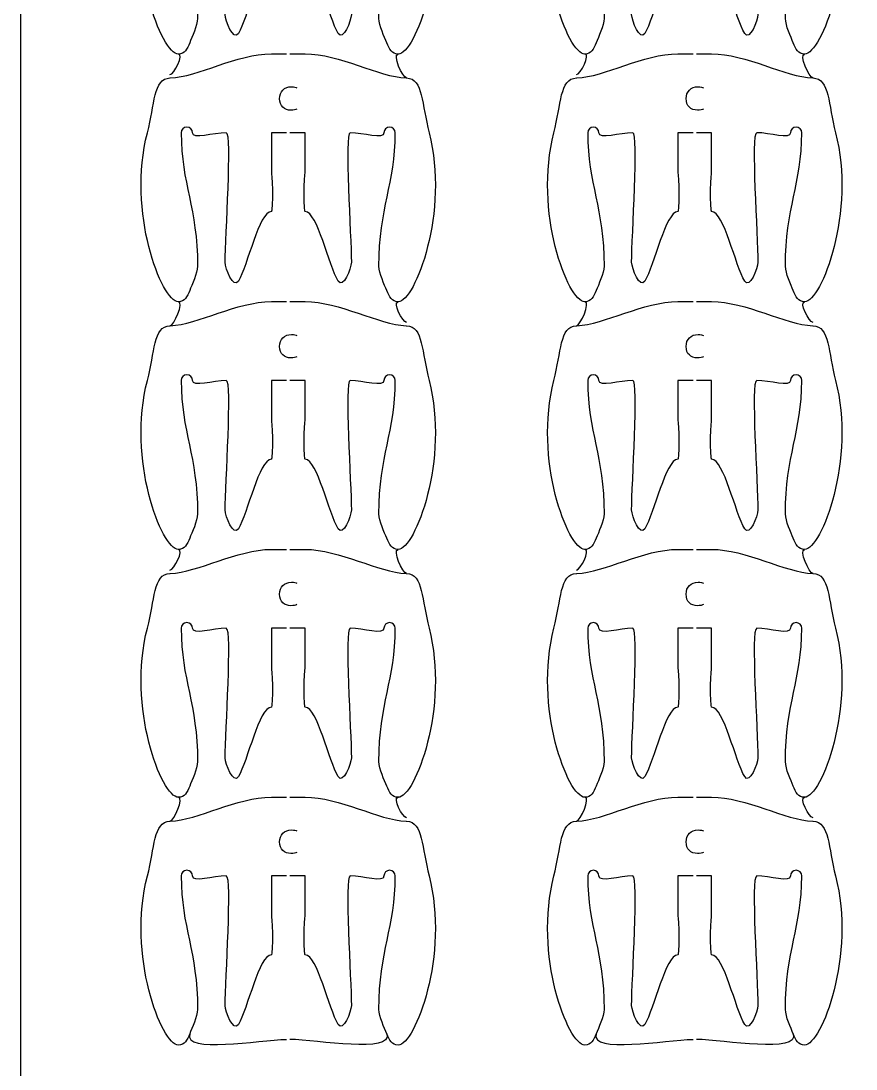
# Model space of a CAD drawing. Extents: x 0 to 300, y 0 to 300.
# Drawn here: x 0 to 74.1, y 114.1 to 207.1 of the extents above; entities that cross this region are included whole.
import ezdxf

# ---------------------------------------------------------------- set-up
doc = ezdxf.new("R2010")
doc.units = 0
doc.header["$MEASUREMENT"] = 0
doc.layers.add('DEFAULT', color=7, linetype='CONTINUOUS')

msp = doc.modelspace()

# ---------------------------------------------------------------- linework, layer by layer
at = {"layer": 'DEFAULT', "color": 1}
msp.add_lwpolyline([(0, 5.252), (0, 294.949)], dxfattribs=at)
for points, knots in [([(23.571, 219.145), (23.122, 219.145), (22.673, 219.145), (22.223, 219.145), (22.223, 217.979), (22.223, 216.812), (22.223, 215.646), (22.223, 215.469), (22.322, 214.862), (22.322, 213.896), (22.322, 212.929), (22.28, 212.146), (22.223, 212.146), (21.137, 212.146), (20.117, 207.327), (19.295, 205.972), (18.861, 205.256), (18.124, 207.084), (18.124, 207.655), (18.124, 209.867), (18.773, 219.145), (18.223, 219.145), (17.073, 219.145), (15.224, 218.51), (15.224, 219.145), (15.224, 219.42), (14.999, 219.646), (14.723, 219.646), (14.448, 219.646), (14.222, 219.42), (14.222, 219.145), (14.222, 214.541), (15.672, 212.495), (15.672, 207.306), (15.672, 206.65), (15.175, 205.641), (14.974, 205.14), (14.748, 204.582), (14.529, 204.138), (13.976, 204.138), (12.455, 204.138), (9.407, 212.188), (11.224, 219.145), (11.873, 221.639), (11.742, 223.96), (13.221, 224.003), (13.231, 224.003), (13.238, 224.003), (13.249, 224.006), (15.694, 224.095), (19.193, 226.144), (22.223, 226.144), (22.673, 226.144), (23.122, 226.144), (23.571, 226.144)], [0, 0, 0, 0, 3.82, 3.82, 3.82, 13.74, 13.74, 13.74, 14.74, 14.74, 14.74, 15.74, 15.74, 15.74, 16.74, 16.74, 16.74, 17.74, 17.74, 17.74, 18.74, 18.74, 18.74, 19.74, 19.74, 19.74, 20.74, 20.74, 20.74, 21.74, 21.74, 21.74, 22.74, 22.74, 22.74, 23.74, 23.74, 23.74, 24.74, 24.74, 24.74, 25.74, 25.74, 25.74, 26.74, 26.74, 26.74, 27.74, 27.74, 27.74, 28.74, 28.74, 28.74, 32.56, 32.56, 32.56, 32.56]), ([(23.874, 226.144), (24.324, 226.144), (24.773, 226.144), (25.222, 226.144), (28.252, 226.144), (31.752, 224.095), (34.197, 224.006), (34.207, 224.003), (34.214, 224.003), (34.225, 224.003), (35.703, 223.96), (35.573, 221.639), (36.222, 219.145), (38.038, 212.188), (34.99, 204.138), (33.47, 204.138), (32.916, 204.138), (32.694, 204.582), (32.472, 205.14), (32.267, 205.641), (31.773, 206.65), (31.773, 207.306), (31.773, 212.495), (33.223, 214.541), (33.223, 219.145), (33.223, 219.42), (32.997, 219.646), (32.722, 219.646), (32.447, 219.646), (32.221, 219.42), (32.221, 219.145), (32.221, 218.51), (30.373, 219.145), (29.223, 219.145), (28.672, 219.145), (29.325, 209.867), (29.325, 207.655), (29.325, 207.084), (28.588, 205.256), (28.154, 205.972), (27.328, 207.327), (26.309, 212.146), (25.222, 212.146), (25.169, 212.146), (25.123, 212.929), (25.123, 213.896), (25.123, 214.862), (25.222, 215.469), (25.222, 215.646), (25.222, 216.812), (25.222, 217.979), (25.222, 219.145), (24.773, 219.145), (24.324, 219.145), (23.874, 219.145)], [0, 0, 0, 0, 3.82, 3.82, 3.82, 4.82, 4.82, 4.82, 5.82, 5.82, 5.82, 6.82, 6.82, 6.82, 7.82, 7.82, 7.82, 8.82, 8.82, 8.82, 9.82, 9.82, 9.82, 10.82, 10.82, 10.82, 11.82, 11.82, 11.82, 12.82, 12.82, 12.82, 13.82, 13.82, 13.82, 14.82, 14.82, 14.82, 15.82, 15.82, 15.82, 16.82, 16.82, 16.82, 17.82, 17.82, 17.82, 18.82, 18.82, 18.82, 28.74, 28.74, 28.74, 32.56, 32.56, 32.56, 32.56]), ([(59.65, 219.146), (59.201, 219.146), (58.752, 219.146), (58.302, 219.146), (58.302, 217.98), (58.302, 216.813), (58.302, 215.647), (58.302, 215.47), (58.401, 214.863), (58.401, 213.897), (58.401, 212.93), (58.359, 212.147), (58.302, 212.147), (57.216, 212.147), (56.196, 207.328), (55.374, 205.973), (54.94, 205.257), (54.203, 207.085), (54.203, 207.656), (54.203, 209.868), (54.852, 219.146), (54.302, 219.146), (53.152, 219.146), (51.303, 218.511), (51.303, 219.146), (51.303, 219.421), (51.078, 219.647), (50.802, 219.647), (50.527, 219.647), (50.301, 219.421), (50.301, 219.146), (50.301, 214.542), (51.751, 212.496), (51.751, 207.307), (51.751, 206.651), (51.254, 205.642), (51.053, 205.141), (50.827, 204.583), (50.608, 204.139), (50.055, 204.139), (48.534, 204.139), (45.486, 212.189), (47.303, 219.146), (47.952, 221.64), (47.821, 223.962), (49.3, 224.004), (49.31, 224.004), (49.317, 224.004), (49.328, 224.007), (51.773, 224.096), (55.272, 226.145), (58.302, 226.145), (58.752, 226.145), (59.201, 226.145), (59.65, 226.145)], [0, 0, 0, 0, 3.82, 3.82, 3.82, 13.74, 13.74, 13.74, 14.74, 14.74, 14.74, 15.74, 15.74, 15.74, 16.74, 16.74, 16.74, 17.74, 17.74, 17.74, 18.74, 18.74, 18.74, 19.74, 19.74, 19.74, 20.74, 20.74, 20.74, 21.74, 21.74, 21.74, 22.74, 22.74, 22.74, 23.74, 23.74, 23.74, 24.74, 24.74, 24.74, 25.74, 25.74, 25.74, 26.74, 26.74, 26.74, 27.74, 27.74, 27.74, 28.74, 28.74, 28.74, 32.56, 32.56, 32.56, 32.56]), ([(59.953, 226.145), (60.403, 226.145), (60.852, 226.145), (61.301, 226.145), (64.331, 226.145), (67.831, 224.096), (70.276, 224.007), (70.286, 224.004), (70.293, 224.004), (70.304, 224.004), (71.782, 223.962), (71.652, 221.64), (72.301, 219.146), (74.117, 212.189), (71.069, 204.139), (69.549, 204.139), (68.995, 204.139), (68.773, 204.583), (68.551, 205.141), (68.346, 205.642), (67.852, 206.651), (67.852, 207.307), (67.852, 212.496), (69.302, 214.542), (69.302, 219.146), (69.302, 219.421), (69.076, 219.647), (68.801, 219.647), (68.526, 219.647), (68.3, 219.421), (68.3, 219.146), (68.3, 218.511), (66.452, 219.146), (65.302, 219.146), (64.751, 219.146), (65.404, 209.868), (65.404, 207.656), (65.404, 207.085), (64.667, 205.257), (64.233, 205.973), (63.407, 207.328), (62.388, 212.147), (61.301, 212.147), (61.248, 212.147), (61.202, 212.93), (61.202, 213.897), (61.202, 214.863), (61.301, 215.47), (61.301, 215.647), (61.301, 216.813), (61.301, 217.98), (61.301, 219.146), (60.852, 219.146), (60.403, 219.146), (59.953, 219.146)], [0, 0, 0, 0, 3.82, 3.82, 3.82, 4.82, 4.82, 4.82, 5.82, 5.82, 5.82, 6.82, 6.82, 6.82, 7.82, 7.82, 7.82, 8.82, 8.82, 8.82, 9.82, 9.82, 9.82, 10.82, 10.82, 10.82, 11.82, 11.82, 11.82, 12.82, 12.82, 12.82, 13.82, 13.82, 13.82, 14.82, 14.82, 14.82, 15.82, 15.82, 15.82, 16.82, 16.82, 16.82, 17.82, 17.82, 17.82, 18.82, 18.82, 18.82, 28.74, 28.74, 28.74, 32.56, 32.56, 32.56, 32.56]), ([(23.571, 197.156), (23.122, 197.156), (22.673, 197.156), (22.223, 197.156), (22.223, 195.99), (22.223, 194.823), (22.223, 193.657), (22.223, 193.48), (22.322, 192.874), (22.322, 191.907), (22.322, 190.94), (22.28, 190.157), (22.223, 190.157), (21.137, 190.157), (20.117, 185.338), (19.295, 183.98), (18.861, 183.268), (18.124, 185.091), (18.124, 185.666), (18.124, 187.878), (18.773, 197.156), (18.223, 197.156), (17.073, 197.156), (15.224, 196.521), (15.224, 197.156), (15.224, 197.432), (14.999, 197.657), (14.723, 197.657), (14.448, 197.657), (14.222, 197.432), (14.222, 197.156), (14.222, 192.553), (15.672, 190.507), (15.672, 185.317), (15.672, 184.661), (15.175, 183.652), (14.974, 183.151), (14.748, 182.594), (14.529, 182.149), (13.976, 182.149), (12.455, 182.149), (9.407, 190.2), (11.224, 197.156), (11.873, 199.651), (11.742, 201.972), (13.221, 202.014), (13.231, 202.014), (13.238, 202.014), (13.249, 202.018), (15.694, 202.106), (19.193, 204.156), (22.223, 204.156), (22.673, 204.156), (23.122, 204.156), (23.571, 204.156)], [0, 0, 0, 0, 3.82, 3.82, 3.82, 13.74, 13.74, 13.74, 14.74, 14.74, 14.74, 15.74, 15.74, 15.74, 16.74, 16.74, 16.74, 17.74, 17.74, 17.74, 18.74, 18.74, 18.74, 19.74, 19.74, 19.74, 20.74, 20.74, 20.74, 21.74, 21.74, 21.74, 22.74, 22.74, 22.74, 23.74, 23.74, 23.74, 24.74, 24.74, 24.74, 25.74, 25.74, 25.74, 26.74, 26.74, 26.74, 27.74, 27.74, 27.74, 28.74, 28.74, 28.74, 32.56, 32.56, 32.56, 32.56]), ([(23.874, 204.156), (24.324, 204.156), (24.773, 204.156), (25.222, 204.156), (28.252, 204.156), (31.752, 202.106), (34.197, 202.018), (34.207, 202.014), (34.214, 202.014), (34.225, 202.014), (35.703, 201.972), (35.573, 199.651), (36.222, 197.156), (38.038, 190.2), (34.99, 182.149), (33.47, 182.149), (32.916, 182.149), (32.694, 182.594), (32.472, 183.151), (32.267, 183.652), (31.773, 184.661), (31.773, 185.317), (31.773, 190.507), (33.223, 192.553), (33.223, 197.156), (33.223, 197.432), (32.997, 197.657), (32.722, 197.657), (32.447, 197.657), (32.221, 197.432), (32.221, 197.156), (32.221, 196.521), (30.373, 197.156), (29.223, 197.156), (28.672, 197.156), (29.325, 187.878), (29.325, 185.666), (29.325, 185.091), (28.588, 183.268), (28.154, 183.98), (27.328, 185.338), (26.309, 190.157), (25.222, 190.157), (25.169, 190.157), (25.123, 190.94), (25.123, 191.907), (25.123, 192.874), (25.222, 193.48), (25.222, 193.657), (25.222, 194.823), (25.222, 195.99), (25.222, 197.156), (24.773, 197.156), (24.324, 197.156), (23.874, 197.156)], [0, 0, 0, 0, 3.82, 3.82, 3.82, 4.82, 4.82, 4.82, 5.82, 5.82, 5.82, 6.82, 6.82, 6.82, 7.82, 7.82, 7.82, 8.82, 8.82, 8.82, 9.82, 9.82, 9.82, 10.82, 10.82, 10.82, 11.82, 11.82, 11.82, 12.82, 12.82, 12.82, 13.82, 13.82, 13.82, 14.82, 14.82, 14.82, 15.82, 15.82, 15.82, 16.82, 16.82, 16.82, 17.82, 17.82, 17.82, 18.82, 18.82, 18.82, 28.74, 28.74, 28.74, 32.56, 32.56, 32.56, 32.56]), ([(59.65, 197.157), (59.201, 197.157), (58.752, 197.157), (58.302, 197.157), (58.302, 195.991), (58.302, 194.824), (58.302, 193.658), (58.302, 193.482), (58.401, 192.875), (58.401, 191.908), (58.401, 190.942), (58.359, 190.158), (58.302, 190.158), (57.216, 190.158), (56.196, 185.339), (55.374, 183.981), (54.94, 183.269), (54.203, 185.092), (54.203, 185.668), (54.203, 187.879), (54.852, 197.157), (54.302, 197.157), (53.152, 197.157), (51.303, 196.522), (51.303, 197.157), (51.303, 197.433), (51.078, 197.658), (50.802, 197.658), (50.527, 197.658), (50.301, 197.433), (50.301, 197.157), (50.301, 192.554), (51.751, 190.508), (51.751, 185.318), (51.751, 184.662), (51.254, 183.653), (51.053, 183.152), (50.827, 182.595), (50.608, 182.15), (50.055, 182.15), (48.534, 182.15), (45.486, 190.201), (47.303, 197.157), (47.952, 199.652), (47.821, 201.973), (49.3, 202.015), (49.31, 202.015), (49.317, 202.015), (49.328, 202.019), (51.773, 202.107), (55.272, 204.157), (58.302, 204.157), (58.752, 204.157), (59.201, 204.157), (59.65, 204.157)], [0, 0, 0, 0, 3.82, 3.82, 3.82, 13.74, 13.74, 13.74, 14.74, 14.74, 14.74, 15.74, 15.74, 15.74, 16.74, 16.74, 16.74, 17.74, 17.74, 17.74, 18.74, 18.74, 18.74, 19.74, 19.74, 19.74, 20.74, 20.74, 20.74, 21.74, 21.74, 21.74, 22.74, 22.74, 22.74, 23.74, 23.74, 23.74, 24.74, 24.74, 24.74, 25.74, 25.74, 25.74, 26.74, 26.74, 26.74, 27.74, 27.74, 27.74, 28.74, 28.74, 28.74, 32.56, 32.56, 32.56, 32.56]), ([(59.953, 204.157), (60.403, 204.157), (60.852, 204.157), (61.301, 204.157), (64.331, 204.157), (67.831, 202.107), (70.276, 202.019), (70.286, 202.015), (70.293, 202.015), (70.304, 202.015), (71.782, 201.973), (71.652, 199.652), (72.301, 197.158), (74.117, 190.201), (71.069, 182.15), (69.549, 182.15), (68.995, 182.15), (68.773, 182.595), (68.551, 183.152), (68.346, 183.653), (67.852, 184.662), (67.852, 185.318), (67.852, 190.508), (69.302, 192.554), (69.302, 197.158), (69.302, 197.433), (69.076, 197.658), (68.801, 197.658), (68.526, 197.658), (68.3, 197.433), (68.3, 197.158), (68.3, 196.523), (66.452, 197.158), (65.302, 197.158), (64.751, 197.158), (65.404, 187.879), (65.404, 185.668), (65.404, 185.093), (64.667, 183.269), (64.233, 183.981), (63.407, 185.339), (62.388, 190.158), (61.301, 190.158), (61.248, 190.158), (61.202, 190.942), (61.202, 191.908), (61.202, 192.875), (61.301, 193.482), (61.301, 193.658), (61.301, 194.824), (61.301, 195.991), (61.301, 197.158), (60.852, 197.158), (60.403, 197.158), (59.953, 197.158)], [0, 0, 0, 0, 3.82, 3.82, 3.82, 4.82, 4.82, 4.82, 5.82, 5.82, 5.82, 6.82, 6.82, 6.82, 7.82, 7.82, 7.82, 8.82, 8.82, 8.82, 9.82, 9.82, 9.82, 10.82, 10.82, 10.82, 11.82, 11.82, 11.82, 12.82, 12.82, 12.82, 13.82, 13.82, 13.82, 14.82, 14.82, 14.82, 15.82, 15.82, 15.82, 16.82, 16.82, 16.82, 17.82, 17.82, 17.82, 18.82, 18.82, 18.82, 28.74, 28.74, 28.74, 32.56, 32.56, 32.56, 32.56]), ([(23.571, 175.168), (23.122, 175.168), (22.673, 175.168), (22.223, 175.168), (22.223, 174.001), (22.223, 172.835), (22.223, 171.668), (22.223, 171.492), (22.322, 170.885), (22.322, 169.918), (22.322, 168.952), (22.28, 168.169), (22.223, 168.169), (21.137, 168.169), (20.117, 163.346), (19.295, 161.992), (18.861, 161.279), (18.124, 163.103), (18.124, 163.674), (18.124, 165.886), (18.773, 175.168), (18.223, 175.168), (17.073, 175.168), (15.224, 174.533), (15.224, 175.168), (15.224, 175.443), (14.999, 175.669), (14.723, 175.669), (14.448, 175.669), (14.222, 175.443), (14.222, 175.168), (14.222, 170.564), (15.672, 168.518), (15.672, 163.329), (15.672, 162.672), (15.175, 161.663), (14.974, 161.163), (14.748, 160.605), (14.529, 160.161), (13.976, 160.161), (12.455, 160.161), (9.407, 168.211), (11.224, 175.168), (11.873, 177.662), (11.742, 179.983), (13.221, 180.026), (13.231, 180.026), (13.238, 180.026), (13.249, 180.029), (15.694, 180.117), (19.193, 182.167), (22.223, 182.167), (22.673, 182.167), (23.122, 182.167), (23.571, 182.167)], [0, 0, 0, 0, 3.82, 3.82, 3.82, 13.74, 13.74, 13.74, 14.74, 14.74, 14.74, 15.74, 15.74, 15.74, 16.74, 16.74, 16.74, 17.74, 17.74, 17.74, 18.74, 18.74, 18.74, 19.74, 19.74, 19.74, 20.74, 20.74, 20.74, 21.74, 21.74, 21.74, 22.74, 22.74, 22.74, 23.74, 23.74, 23.74, 24.74, 24.74, 24.74, 25.74, 25.74, 25.74, 26.74, 26.74, 26.74, 27.74, 27.74, 27.74, 28.74, 28.74, 28.74, 32.56, 32.56, 32.56, 32.56]), ([(23.874, 182.167), (24.324, 182.167), (24.773, 182.167), (25.222, 182.167), (28.252, 182.167), (31.752, 180.117), (34.197, 180.029), (34.207, 180.026), (34.214, 180.026), (34.225, 180.026), (35.703, 179.983), (35.573, 177.662), (36.222, 175.168), (38.038, 168.211), (34.99, 160.161), (33.47, 160.161), (32.916, 160.161), (32.694, 160.605), (32.472, 161.163), (32.267, 161.663), (31.773, 162.672), (31.773, 163.329), (31.773, 168.518), (33.223, 170.564), (33.223, 175.168), (33.223, 175.443), (32.997, 175.669), (32.722, 175.669), (32.447, 175.669), (32.221, 175.443), (32.221, 175.168), (32.221, 174.533), (30.373, 175.168), (29.223, 175.168), (28.672, 175.168), (29.325, 165.886), (29.325, 163.674), (29.325, 163.103), (28.588, 161.279), (28.154, 161.992), (27.328, 163.346), (26.309, 168.169), (25.222, 168.169), (25.169, 168.169), (25.123, 168.952), (25.123, 169.918), (25.123, 170.885), (25.222, 171.492), (25.222, 171.668), (25.222, 172.835), (25.222, 174.001), (25.222, 175.168), (24.773, 175.168), (24.324, 175.168), (23.874, 175.168)], [0, 0, 0, 0, 3.82, 3.82, 3.82, 4.82, 4.82, 4.82, 5.82, 5.82, 5.82, 6.82, 6.82, 6.82, 7.82, 7.82, 7.82, 8.82, 8.82, 8.82, 9.82, 9.82, 9.82, 10.82, 10.82, 10.82, 11.82, 11.82, 11.82, 12.82, 12.82, 12.82, 13.82, 13.82, 13.82, 14.82, 14.82, 14.82, 15.82, 15.82, 15.82, 16.82, 16.82, 16.82, 17.82, 17.82, 17.82, 18.82, 18.82, 18.82, 28.74, 28.74, 28.74, 32.56, 32.56, 32.56, 32.56]), ([(59.65, 175.169), (59.201, 175.169), (58.752, 175.169), (58.302, 175.169), (58.302, 174.002), (58.302, 172.836), (58.302, 171.669), (58.302, 171.493), (58.401, 170.886), (58.401, 169.92), (58.401, 168.953), (58.359, 168.17), (58.302, 168.17), (57.216, 168.17), (56.196, 163.347), (55.374, 161.993), (54.94, 161.28), (54.203, 163.104), (54.203, 163.675), (54.203, 165.887), (54.852, 175.169), (54.302, 175.169), (53.152, 175.169), (51.303, 174.534), (51.303, 175.169), (51.303, 175.444), (51.078, 175.67), (50.802, 175.67), (50.527, 175.67), (50.301, 175.444), (50.301, 175.169), (50.301, 170.565), (51.751, 168.519), (51.751, 163.33), (51.751, 162.673), (51.254, 161.665), (51.053, 161.164), (50.827, 160.606), (50.608, 160.162), (50.055, 160.162), (48.534, 160.162), (45.486, 168.212), (47.303, 175.169), (47.952, 177.663), (47.821, 179.984), (49.3, 180.027), (49.31, 180.027), (49.317, 180.027), (49.328, 180.03), (51.773, 180.118), (55.272, 182.168), (58.302, 182.168), (58.752, 182.168), (59.201, 182.168), (59.65, 182.168)], [0, 0, 0, 0, 3.82, 3.82, 3.82, 13.74, 13.74, 13.74, 14.74, 14.74, 14.74, 15.74, 15.74, 15.74, 16.74, 16.74, 16.74, 17.74, 17.74, 17.74, 18.74, 18.74, 18.74, 19.74, 19.74, 19.74, 20.74, 20.74, 20.74, 21.74, 21.74, 21.74, 22.74, 22.74, 22.74, 23.74, 23.74, 23.74, 24.74, 24.74, 24.74, 25.74, 25.74, 25.74, 26.74, 26.74, 26.74, 27.74, 27.74, 27.74, 28.74, 28.74, 28.74, 32.56, 32.56, 32.56, 32.56]), ([(59.953, 182.168), (60.403, 182.168), (60.852, 182.168), (61.301, 182.168), (64.331, 182.168), (67.831, 180.118), (70.276, 180.03), (70.286, 180.027), (70.293, 180.027), (70.304, 180.027), (71.782, 179.984), (71.652, 177.663), (72.301, 175.169), (74.117, 168.212), (71.069, 160.162), (69.549, 160.162), (68.995, 160.162), (68.773, 160.606), (68.551, 161.164), (68.346, 161.665), (67.852, 162.673), (67.852, 163.33), (67.852, 168.519), (69.302, 170.565), (69.302, 175.169), (69.302, 175.444), (69.076, 175.67), (68.801, 175.67), (68.526, 175.67), (68.3, 175.444), (68.3, 175.169), (68.3, 174.534), (66.452, 175.169), (65.302, 175.169), (64.751, 175.169), (65.404, 165.887), (65.404, 163.675), (65.404, 163.104), (64.667, 161.28), (64.233, 161.993), (63.407, 163.347), (62.388, 168.17), (61.301, 168.17), (61.248, 168.17), (61.202, 168.953), (61.202, 169.92), (61.202, 170.886), (61.301, 171.493), (61.301, 171.669), (61.301, 172.836), (61.301, 174.002), (61.301, 175.169), (60.852, 175.169), (60.403, 175.169), (59.953, 175.169)], [0, 0, 0, 0, 3.82, 3.82, 3.82, 4.82, 4.82, 4.82, 5.82, 5.82, 5.82, 6.82, 6.82, 6.82, 7.82, 7.82, 7.82, 8.82, 8.82, 8.82, 9.82, 9.82, 9.82, 10.82, 10.82, 10.82, 11.82, 11.82, 11.82, 12.82, 12.82, 12.82, 13.82, 13.82, 13.82, 14.82, 14.82, 14.82, 15.82, 15.82, 15.82, 16.82, 16.82, 16.82, 17.82, 17.82, 17.82, 18.82, 18.82, 18.82, 28.74, 28.74, 28.74, 32.56, 32.56, 32.56, 32.56]), ([(23.571, 153.176), (23.122, 153.176), (22.673, 153.176), (22.223, 153.176), (22.223, 152.009), (22.223, 150.843), (22.223, 149.676), (22.223, 149.5), (22.322, 148.893), (22.322, 147.926), (22.322, 146.96), (22.28, 146.177), (22.223, 146.177), (21.137, 146.177), (20.117, 141.358), (19.295, 140.003), (18.861, 139.287), (18.124, 141.114), (18.124, 141.686), (18.124, 143.898), (18.773, 153.176), (18.223, 153.176), (17.073, 153.176), (15.224, 152.541), (15.224, 153.176), (15.224, 153.451), (14.999, 153.677), (14.723, 153.677), (14.448, 153.677), (14.222, 153.451), (14.222, 153.176), (14.222, 148.572), (15.672, 146.526), (15.672, 141.336), (15.672, 140.68), (15.175, 139.671), (14.974, 139.17), (14.748, 138.613), (14.529, 138.168), (13.976, 138.168), (12.455, 138.168), (9.407, 146.219), (11.224, 153.176), (11.873, 155.67), (11.742, 157.991), (13.221, 158.033), (13.231, 158.033), (13.238, 158.033), (13.249, 158.037), (15.694, 158.125), (19.193, 160.175), (22.223, 160.175), (22.673, 160.175), (23.122, 160.175), (23.571, 160.175)], [0, 0, 0, 0, 3.82, 3.82, 3.82, 13.74, 13.74, 13.74, 14.74, 14.74, 14.74, 15.74, 15.74, 15.74, 16.74, 16.74, 16.74, 17.74, 17.74, 17.74, 18.74, 18.74, 18.74, 19.74, 19.74, 19.74, 20.74, 20.74, 20.74, 21.74, 21.74, 21.74, 22.74, 22.74, 22.74, 23.74, 23.74, 23.74, 24.74, 24.74, 24.74, 25.74, 25.74, 25.74, 26.74, 26.74, 26.74, 27.74, 27.74, 27.74, 28.74, 28.74, 28.74, 32.56, 32.56, 32.56, 32.56]), ([(23.874, 160.175), (24.324, 160.175), (24.773, 160.175), (25.222, 160.175), (28.252, 160.175), (31.752, 158.125), (34.197, 158.037), (34.207, 158.033), (34.214, 158.033), (34.225, 158.033), (35.703, 157.991), (35.573, 155.67), (36.222, 153.176), (38.038, 146.219), (34.99, 138.168), (33.47, 138.168), (32.916, 138.168), (32.694, 138.613), (32.472, 139.17), (32.267, 139.671), (31.773, 140.68), (31.773, 141.336), (31.773, 146.526), (33.223, 148.572), (33.223, 153.176), (33.223, 153.451), (32.997, 153.677), (32.722, 153.677), (32.447, 153.677), (32.221, 153.451), (32.221, 153.176), (32.221, 152.541), (30.373, 153.176), (29.223, 153.176), (28.672, 153.176), (29.325, 143.898), (29.325, 141.686), (29.325, 141.114), (28.588, 139.287), (28.154, 140.003), (27.328, 141.358), (26.309, 146.177), (25.222, 146.177), (25.169, 146.177), (25.123, 146.96), (25.123, 147.926), (25.123, 148.893), (25.222, 149.5), (25.222, 149.676), (25.222, 150.843), (25.222, 152.009), (25.222, 153.176), (24.773, 153.176), (24.324, 153.176), (23.874, 153.176)], [0, 0, 0, 0, 3.82, 3.82, 3.82, 4.82, 4.82, 4.82, 5.82, 5.82, 5.82, 6.82, 6.82, 6.82, 7.82, 7.82, 7.82, 8.82, 8.82, 8.82, 9.82, 9.82, 9.82, 10.82, 10.82, 10.82, 11.82, 11.82, 11.82, 12.82, 12.82, 12.82, 13.82, 13.82, 13.82, 14.82, 14.82, 14.82, 15.82, 15.82, 15.82, 16.82, 16.82, 16.82, 17.82, 17.82, 17.82, 18.82, 18.82, 18.82, 28.74, 28.74, 28.74, 32.56, 32.56, 32.56, 32.56]), ([(59.65, 153.177), (59.201, 153.177), (58.752, 153.177), (58.302, 153.177), (58.302, 152.01), (58.302, 150.844), (58.302, 149.677), (58.302, 149.501), (58.401, 148.894), (58.401, 147.927), (58.401, 146.961), (58.359, 146.178), (58.302, 146.178), (57.216, 146.178), (56.196, 141.359), (55.374, 140.004), (54.94, 139.288), (54.203, 141.115), (54.203, 141.687), (54.203, 143.899), (54.852, 153.177), (54.302, 153.177), (53.152, 153.177), (51.303, 152.542), (51.303, 153.177), (51.303, 153.452), (51.078, 153.678), (50.802, 153.678), (50.527, 153.678), (50.301, 153.452), (50.301, 153.177), (50.301, 148.573), (51.751, 146.527), (51.751, 141.337), (51.751, 140.681), (51.254, 139.672), (51.053, 139.171), (50.827, 138.614), (50.608, 138.17), (50.055, 138.17), (48.534, 138.17), (45.486, 146.22), (47.303, 153.177), (47.952, 155.671), (47.821, 157.992), (49.3, 158.034), (49.31, 158.034), (49.317, 158.034), (49.328, 158.038), (51.773, 158.126), (55.272, 160.176), (58.302, 160.176), (58.752, 160.176), (59.201, 160.176), (59.65, 160.176)], [0, 0, 0, 0, 3.82, 3.82, 3.82, 13.74, 13.74, 13.74, 14.74, 14.74, 14.74, 15.74, 15.74, 15.74, 16.74, 16.74, 16.74, 17.74, 17.74, 17.74, 18.74, 18.74, 18.74, 19.74, 19.74, 19.74, 20.74, 20.74, 20.74, 21.74, 21.74, 21.74, 22.74, 22.74, 22.74, 23.74, 23.74, 23.74, 24.74, 24.74, 24.74, 25.74, 25.74, 25.74, 26.74, 26.74, 26.74, 27.74, 27.74, 27.74, 28.74, 28.74, 28.74, 32.56, 32.56, 32.56, 32.56]), ([(59.953, 160.176), (60.403, 160.176), (60.852, 160.176), (61.301, 160.176), (64.331, 160.176), (67.831, 158.126), (70.276, 158.038), (70.286, 158.034), (70.293, 158.034), (70.304, 158.034), (71.782, 157.992), (71.652, 155.671), (72.301, 153.177), (74.117, 146.22), (71.069, 138.17), (69.549, 138.17), (68.995, 138.17), (68.773, 138.614), (68.551, 139.171), (68.346, 139.672), (67.852, 140.681), (67.852, 141.337), (67.852, 146.527), (69.302, 148.573), (69.302, 153.177), (69.302, 153.452), (69.076, 153.678), (68.801, 153.678), (68.526, 153.678), (68.3, 153.452), (68.3, 153.177), (68.3, 152.542), (66.452, 153.177), (65.302, 153.177), (64.751, 153.177), (65.404, 143.899), (65.404, 141.687), (65.404, 141.115), (64.667, 139.288), (64.233, 140.004), (63.407, 141.359), (62.388, 146.178), (61.301, 146.178), (61.248, 146.178), (61.202, 146.961), (61.202, 147.927), (61.202, 148.894), (61.301, 149.501), (61.301, 149.677), (61.301, 150.844), (61.301, 152.01), (61.301, 153.177), (60.852, 153.177), (60.403, 153.177), (59.953, 153.177)], [0, 0, 0, 0, 3.82, 3.82, 3.82, 4.82, 4.82, 4.82, 5.82, 5.82, 5.82, 6.82, 6.82, 6.82, 7.82, 7.82, 7.82, 8.82, 8.82, 8.82, 9.82, 9.82, 9.82, 10.82, 10.82, 10.82, 11.82, 11.82, 11.82, 12.82, 12.82, 12.82, 13.82, 13.82, 13.82, 14.82, 14.82, 14.82, 15.82, 15.82, 15.82, 16.82, 16.82, 16.82, 17.82, 17.82, 17.82, 18.82, 18.82, 18.82, 28.74, 28.74, 28.74, 32.56, 32.56, 32.56, 32.56]), ([(23.571, 131.187), (23.122, 131.187), (22.673, 131.187), (22.223, 131.187), (22.223, 130.02), (22.223, 128.854), (22.223, 127.687), (22.223, 127.511), (22.322, 126.904), (22.322, 125.938), (22.322, 124.971), (22.28, 124.188), (22.223, 124.188), (21.137, 124.188), (20.117, 119.369), (19.295, 118.014), (18.861, 117.298), (18.124, 119.122), (18.124, 119.697), (18.124, 121.909), (18.773, 131.187), (18.223, 131.187), (17.073, 131.187), (15.224, 130.552), (15.224, 131.187), (15.224, 131.462), (14.999, 131.688), (14.723, 131.688), (14.448, 131.688), (14.222, 131.462), (14.222, 131.187), (14.222, 126.583), (15.672, 124.537), (15.672, 119.348), (15.672, 118.692), (15.175, 117.683), (14.974, 117.182), (14.748, 116.624), (14.529, 116.18), (13.976, 116.18), (12.455, 116.18), (9.407, 124.23), (11.224, 131.187), (11.873, 133.681), (11.742, 136.002), (13.221, 136.045), (13.231, 136.045), (13.238, 136.045), (13.249, 136.048), (15.694, 136.136), (19.193, 138.186), (22.223, 138.186), (22.673, 138.186), (23.122, 138.186), (23.571, 138.186)], [0, 0, 0, 0, 3.82, 3.82, 3.82, 13.74, 13.74, 13.74, 14.74, 14.74, 14.74, 15.74, 15.74, 15.74, 16.74, 16.74, 16.74, 17.74, 17.74, 17.74, 18.74, 18.74, 18.74, 19.74, 19.74, 19.74, 20.74, 20.74, 20.74, 21.74, 21.74, 21.74, 22.74, 22.74, 22.74, 23.74, 23.74, 23.74, 24.74, 24.74, 24.74, 25.74, 25.74, 25.74, 26.74, 26.74, 26.74, 27.74, 27.74, 27.74, 28.74, 28.74, 28.74, 32.56, 32.56, 32.56, 32.56]), ([(23.874, 138.186), (24.324, 138.186), (24.773, 138.186), (25.222, 138.186), (28.252, 138.186), (31.752, 136.136), (34.197, 136.048), (34.207, 136.045), (34.214, 136.045), (34.225, 136.045), (35.703, 136.002), (35.573, 133.681), (36.222, 131.187), (38.038, 124.23), (34.99, 116.18), (33.47, 116.18), (32.916, 116.18), (32.694, 116.624), (32.472, 117.182), (32.267, 117.683), (31.773, 118.692), (31.773, 119.348), (31.773, 124.537), (33.223, 126.583), (33.223, 131.187), (33.223, 131.462), (32.997, 131.688), (32.722, 131.688), (32.447, 131.688), (32.221, 131.462), (32.221, 131.187), (32.221, 130.552), (30.373, 131.187), (29.223, 131.187), (28.672, 131.187), (29.325, 121.909), (29.325, 119.697), (29.325, 119.122), (28.588, 117.298), (28.154, 118.014), (27.328, 119.369), (26.309, 124.188), (25.222, 124.188), (25.169, 124.188), (25.123, 124.971), (25.123, 125.938), (25.123, 126.904), (25.222, 127.511), (25.222, 127.687), (25.222, 128.854), (25.222, 130.02), (25.222, 131.187), (24.773, 131.187), (24.324, 131.187), (23.874, 131.187)], [0, 0, 0, 0, 3.82, 3.82, 3.82, 4.82, 4.82, 4.82, 5.82, 5.82, 5.82, 6.82, 6.82, 6.82, 7.82, 7.82, 7.82, 8.82, 8.82, 8.82, 9.82, 9.82, 9.82, 10.82, 10.82, 10.82, 11.82, 11.82, 11.82, 12.82, 12.82, 12.82, 13.82, 13.82, 13.82, 14.82, 14.82, 14.82, 15.82, 15.82, 15.82, 16.82, 16.82, 16.82, 17.82, 17.82, 17.82, 18.82, 18.82, 18.82, 28.74, 28.74, 28.74, 32.56, 32.56, 32.56, 32.56]), ([(59.65, 131.188), (59.201, 131.188), (58.752, 131.188), (58.302, 131.188), (58.302, 130.022), (58.302, 128.855), (58.302, 127.689), (58.302, 127.512), (58.401, 126.905), (58.401, 125.939), (58.401, 124.972), (58.359, 124.189), (58.302, 124.189), (57.216, 124.189), (56.196, 119.37), (55.374, 118.015), (54.94, 117.299), (54.203, 119.123), (54.203, 119.698), (54.203, 121.91), (54.852, 131.188), (54.302, 131.188), (53.152, 131.188), (51.303, 130.553), (51.303, 131.188), (51.303, 131.463), (51.078, 131.689), (50.802, 131.689), (50.527, 131.689), (50.301, 131.463), (50.301, 131.188), (50.301, 126.584), (51.751, 124.538), (51.751, 119.349), (51.751, 118.693), (51.254, 117.684), (51.053, 117.183), (50.827, 116.625), (50.608, 116.181), (50.055, 116.181), (48.534, 116.181), (45.486, 124.231), (47.303, 131.188), (47.952, 133.682), (47.821, 136.003), (49.3, 136.046), (49.31, 136.046), (49.317, 136.046), (49.328, 136.049), (51.773, 136.138), (55.272, 138.187), (58.302, 138.187), (58.752, 138.187), (59.201, 138.187), (59.65, 138.187)], [0, 0, 0, 0, 3.82, 3.82, 3.82, 13.74, 13.74, 13.74, 14.74, 14.74, 14.74, 15.74, 15.74, 15.74, 16.74, 16.74, 16.74, 17.74, 17.74, 17.74, 18.74, 18.74, 18.74, 19.74, 19.74, 19.74, 20.74, 20.74, 20.74, 21.74, 21.74, 21.74, 22.74, 22.74, 22.74, 23.74, 23.74, 23.74, 24.74, 24.74, 24.74, 25.74, 25.74, 25.74, 26.74, 26.74, 26.74, 27.74, 27.74, 27.74, 28.74, 28.74, 28.74, 32.56, 32.56, 32.56, 32.56]), ([(59.953, 138.187), (60.403, 138.187), (60.852, 138.187), (61.301, 138.187), (64.331, 138.187), (67.831, 136.138), (70.276, 136.049), (70.286, 136.046), (70.293, 136.046), (70.304, 136.046), (71.782, 136.003), (71.652, 133.682), (72.301, 131.188), (74.117, 124.231), (71.069, 116.181), (69.549, 116.181), (68.995, 116.181), (68.773, 116.625), (68.551, 117.183), (68.346, 117.684), (67.852, 118.693), (67.852, 119.349), (67.852, 124.538), (69.302, 126.584), (69.302, 131.188), (69.302, 131.463), (69.076, 131.689), (68.801, 131.689), (68.526, 131.689), (68.3, 131.463), (68.3, 131.188), (68.3, 130.553), (66.452, 131.188), (65.302, 131.188), (64.751, 131.188), (65.404, 121.91), (65.404, 119.698), (65.404, 119.123), (64.667, 117.299), (64.233, 118.015), (63.407, 119.37), (62.388, 124.189), (61.301, 124.189), (61.248, 124.189), (61.202, 124.972), (61.202, 125.939), (61.202, 126.905), (61.301, 127.512), (61.301, 127.689), (61.301, 128.855), (61.301, 130.022), (61.301, 131.188), (60.852, 131.188), (60.403, 131.188), (59.953, 131.188)], [0, 0, 0, 0, 3.82, 3.82, 3.82, 4.82, 4.82, 4.82, 5.82, 5.82, 5.82, 6.82, 6.82, 6.82, 7.82, 7.82, 7.82, 8.82, 8.82, 8.82, 9.82, 9.82, 9.82, 10.82, 10.82, 10.82, 11.82, 11.82, 11.82, 12.82, 12.82, 12.82, 13.82, 13.82, 13.82, 14.82, 14.82, 14.82, 15.82, 15.82, 15.82, 16.82, 16.82, 16.82, 17.82, 17.82, 17.82, 18.82, 18.82, 18.82, 28.74, 28.74, 28.74, 32.56, 32.56, 32.56, 32.56])]:
    msp.add_open_spline(points, degree=3, knots=knots, dxfattribs=at)
for points in [[(13.221, 202.314), (13.591, 202.314), (14.484, 204.138), (13.976, 204.138)], [(34.226, 202.014), (33.856, 202.014), (32.963, 204.138), (33.471, 204.138)], [(49.3, 202.315), (49.67, 202.315), (50.563, 204.139), (50.055, 204.139)], [(70.305, 202.015), (69.935, 202.015), (69.042, 204.139), (69.55, 204.139)], [(13.221, 180.024), (13.591, 180.024), (14.484, 182.149), (13.976, 182.149)], [(34.226, 180.324), (33.856, 180.324), (32.963, 182.149), (33.471, 182.149)], [(49.3, 180.025), (49.67, 180.025), (50.563, 182.15), (50.055, 182.15)], [(70.305, 180.325), (69.935, 180.325), (69.042, 182.15), (69.55, 182.15)], [(13.221, 158.334), (13.591, 158.334), (14.484, 160.159), (13.976, 160.159)], [(34.226, 158.034), (33.856, 158.034), (32.963, 160.159), (33.471, 160.159)], [(49.3, 158.335), (49.67, 158.335), (50.563, 160.16), (50.055, 160.16)], [(70.305, 158.035), (69.935, 158.035), (69.042, 160.16), (69.55, 160.16)], [(13.221, 136.044), (13.591, 136.044), (14.484, 138.169), (13.976, 138.169)], [(34.226, 136.344), (33.856, 136.344), (32.963, 138.169), (33.471, 138.169)], [(49.3, 136.046), (49.67, 136.046), (50.563, 138.17), (50.055, 138.17)], [(70.305, 136.346), (69.935, 136.346), (69.042, 138.17), (69.55, 138.17)], [(14.974, 117.182), (14.413, 115.4), (21.123, 116.635), (23.571, 116.684)], [(32.472, 117.182), (33.036, 115.4), (26.326, 116.635), (23.874, 116.684)], [(51.053, 117.183), (50.492, 115.401), (57.202, 116.636), (59.65, 116.685)], [(68.551, 117.183), (69.115, 115.401), (62.405, 116.636), (59.953, 116.685)]]:
    msp.add_open_spline(points, degree=3, dxfattribs=at)
at = {"layer": 'DEFAULT', "color": 250}
for points in [[(24.489, 199.252), (24.393, 199.204), (24.201, 199.156), (23.955, 199.156), (23.386, 199.156), (22.957, 199.516), (22.957, 200.178), (22.957, 200.811), (23.386, 201.24), (24.012, 201.24), (24.264, 201.24), (24.423, 201.186), (24.492, 201.15)], [(60.568, 199.253), (60.472, 199.205), (60.28, 199.157), (60.034, 199.157), (59.465, 199.157), (59.036, 199.517), (59.036, 200.179), (59.036, 200.812), (59.465, 201.241), (60.091, 201.241), (60.343, 201.241), (60.502, 201.187), (60.571, 201.151)], [(24.489, 177.262), (24.393, 177.214), (24.201, 177.166), (23.955, 177.166), (23.386, 177.166), (22.957, 177.526), (22.957, 178.188), (22.957, 178.821), (23.386, 179.25), (24.012, 179.25), (24.264, 179.25), (24.423, 179.196), (24.492, 179.16)], [(60.568, 177.263), (60.472, 177.215), (60.28, 177.167), (60.034, 177.167), (59.465, 177.167), (59.036, 177.527), (59.036, 178.19), (59.036, 178.822), (59.465, 179.251), (60.091, 179.251), (60.343, 179.251), (60.502, 179.197), (60.571, 179.161)], [(24.489, 155.272), (24.393, 155.224), (24.201, 155.176), (23.955, 155.176), (23.386, 155.176), (22.957, 155.536), (22.957, 156.199), (22.957, 156.831), (23.386, 157.26), (24.012, 157.26), (24.264, 157.26), (24.423, 157.206), (24.492, 157.17)], [(60.568, 155.273), (60.472, 155.226), (60.28, 155.178), (60.034, 155.178), (59.465, 155.178), (59.036, 155.537), (59.036, 156.2), (59.036, 156.832), (59.465, 157.261), (60.091, 157.261), (60.343, 157.261), (60.502, 157.207), (60.571, 157.171)], [(24.489, 133.283), (24.393, 133.235), (24.201, 133.187), (23.955, 133.187), (23.386, 133.187), (22.957, 133.547), (22.957, 134.209), (22.957, 134.842), (23.386, 135.271), (24.012, 135.271), (24.264, 135.271), (24.423, 135.217), (24.492, 135.181)], [(60.568, 133.284), (60.472, 133.236), (60.28, 133.188), (60.034, 133.188), (59.465, 133.188), (59.036, 133.548), (59.036, 134.21), (59.036, 134.843), (59.465, 135.272), (60.091, 135.272), (60.343, 135.272), (60.502, 135.218), (60.571, 135.182)]]:
    msp.add_open_spline(points, degree=3, knots=[0, 0, 0, 0, 1, 1, 1, 2, 2, 2, 3, 3, 3, 4, 4, 4, 4], dxfattribs=at)

doc.saveas('drawing.dxf')
